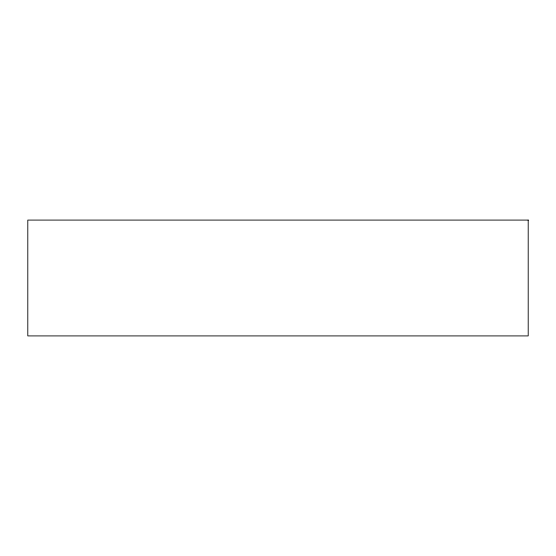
<?xml version="1.0" encoding="UTF-8"?>
<svg xmlns="http://www.w3.org/2000/svg" width="556" height="556" viewBox="0 0 556 556"><rect width="100%" height="100%" fill="white"/><g stroke="black" fill="none" stroke-linecap="round" stroke-linejoin="round"><path stroke-width="0.83" d="M528.2 220.086L27.8 220.086L27.8 335.914L528.2 335.914L528.2 220.086"/></g></svg>
